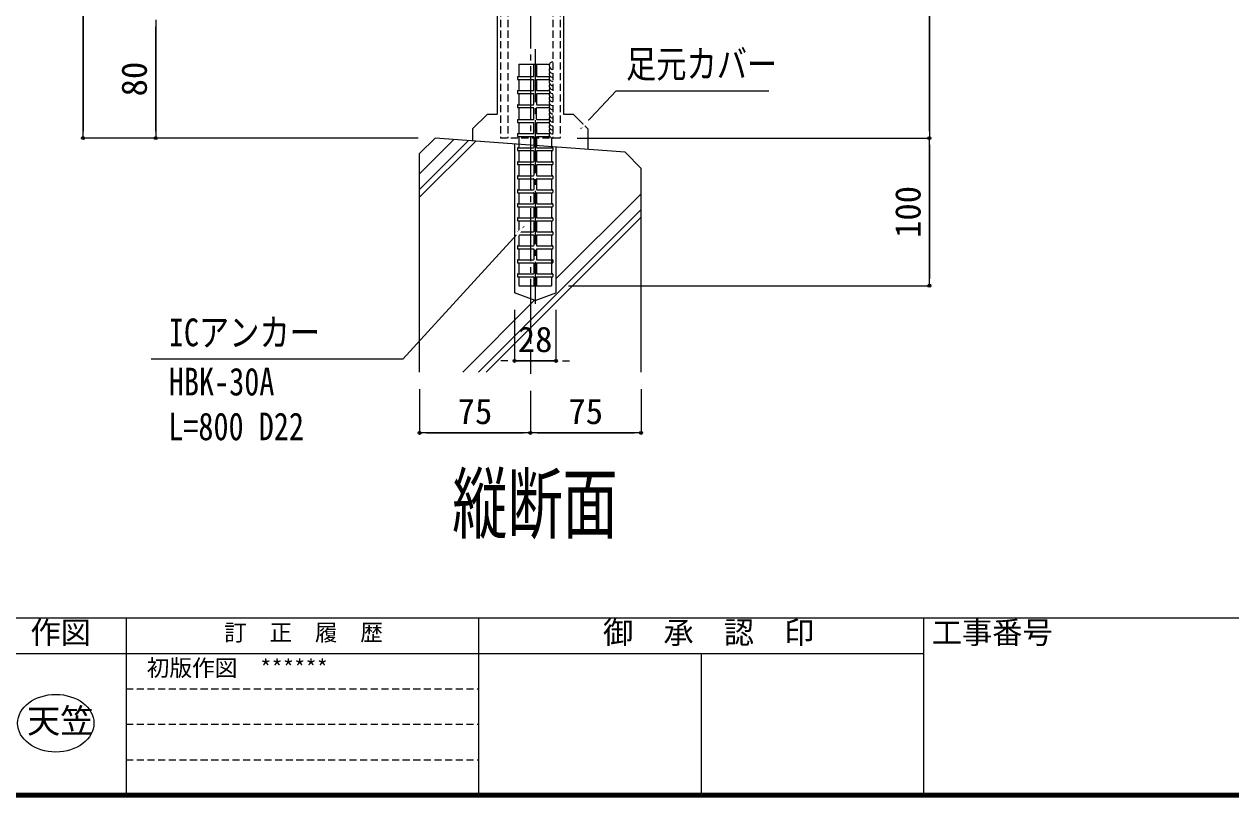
# Model space of a CAD drawing. Units: millimetres at full size. Extents: x -1603 to 1599, y -1129 to 1133.
# Drawn here: x -395 to 422, y -1129 to -606 of the extents above; entities that cross this region are included whole.
import ezdxf
from ezdxf.enums import TextEntityAlignment as Align

# ---------------------------------------------------------------- set-up
doc = ezdxf.new("R2010")
doc.units = ezdxf.units.MM
doc.header["$LTSCALE"] = 4
doc.header["$PDMODE"] = 32
doc.header["$PDSIZE"] = 2
doc.linetypes.add('CHAIN2', pattern=[12, 9, -1, 1, -1])
doc.linetypes.add('DASHED1', pattern=[1.8, 1.2, -0.6])
for name, color, linetype, lineweight in [('0-0_0', 7, 'Continuous', 18), ('0-1_1手摺寸法', 3, 'Continuous', 18), ('0-4_2躯体線', 4, 'Continuous', 9), ('0-5_3中心線', 2, 'CHAIN2', 18), ('1-0_WAKU', 7, 'Continuous', 18), ('1-1_アンカー', 4, 'Continuous', 9)]:
    doc.layers.add(name, color=color, linetype=linetype, lineweight=lineweight)
doc.layers.add('0-E_MOJI', color=6, linetype='Continuous')
doc.styles.add('ＭＳ ゴシック', font='')
doc.styles.get('ＭＳ ゴシック').set_extended_font_data('MS Gothic')

msp = doc.modelspace()

# ---------------------------------------------------------------- linework, layer by layer
at = {"layer": '0-0_0'}
for p, q in [((-74.796, 162.385), (-74.796, -666.689)), ((-29.796, 162.385), (-29.796, -666.689)), ((-91.423, -676.689), (-81.423, -666.689)), ((-81.423, -666.689), (-74.796, -666.689)), ((-29.796, -666.689), (-23.423, -666.689)), ((-13.423, -676.689), (-23.423, -666.689)), ((-91.423, -676.689), (-91.423, -684.786)), ((-13.423, -676.689), (-13.423, -690.607))]:
    msp.add_line(p, q, dxfattribs=at)
for points in [[(-18.423, -676.689), (5.745, -650.839), (109.174, -650.839)], [(-56.399, -742.713), (-138.59, -832.692), (-309.144, -832.692)]]:
    msp.add_lwpolyline(points, dxfattribs=at)
msp.add_ellipse((-373.675, -1079.298), major_axis=(25.847, 0), ratio=0.755094, dxfattribs=at)
at = {"layer": '0-1_1手摺寸法'}
for p, q in [((-355.23, -682.892), (-355.23, 417.108)), ((-355.23, 412.508), (-355.23, -678.292)), ((217.934, 117.108), (217.934, -682.892)), ((217.934, -678.292), (217.934, 112.508)), ((-306.006, -602.892), (-306.006, -682.892)), ((-306.006, -678.292), (-306.006, -607.492)), ((-306.006, -607.492), (-306.006, -612.092)), ((-128.289, -682.892), (-355.23, -682.892)), ((-128.289, -682.892), (-306.006, -682.892)), ((-20.546, -682.892), (217.934, -682.892)), ((-20.546, -682.892), (217.934, -682.892)), ((217.934, -782.892), (217.934, -682.892)), ((217.934, -687.492), (217.934, -778.292)), ((-26.546, -782.892), (217.934, -782.892)), ((-63.046, -799.297), (-63.046, -833.872)), ((-35.046, -799.297), (-35.046, -833.872)), ((-67.646, -833.872), (-72.246, -833.872)), ((-63.046, -833.872), (-35.046, -833.872)), ((-35.046, -833.872), (-63.046, -833.872)), ((-30.446, -833.872), (-25.846, -833.872)), ((-127.296, -852.93), (-127.296, -882.639)), ((-52.296, -854.122), (-52.296, -882.639)), ((-52.296, -854.122), (-52.296, -882.639)), ((22.704, -852.93), (22.704, -882.639)), ((-52.296, -882.639), (-127.296, -882.639)), ((-122.696, -882.639), (-56.896, -882.639)), ((22.704, -882.639), (-52.296, -882.639)), ((-47.696, -882.639), (18.104, -882.639))]:
    msp.add_line(p, q, dxfattribs=at)
for centre, start in [((-37.046, -633.791), 90), ((-37.046, -636.53), 147.231), ((-37.046, -639.27), 147.231), ((-37.046, -642.009), 147.231), ((-37.046, -644.748), 147.231), ((-37.046, -647.488), 147.231), ((-37.046, -650.228), 147.231), ((-37.046, -652.967), 147.231), ((-37.046, -655.706), 147.231), ((-37.046, -658.446), 147.231), ((-37.046, -661.186), 147.231), ((-37.046, -663.925), 147.231), ((-37.046, -666.664), 147.231), ((-37.046, -669.404), 147.231), ((-37.046, -672.143), 147.231), ((-37.046, -674.883), 147.231), ((-37.046, -677.622), 147.231), ((-37.046, -680.362), 147.231)]:
    msp.add_arc(centre, 2.531, start, 270, dxfattribs=at)
for p in [(-355.23, -682.892), (-306.006, -682.892), (217.934, -682.892), (217.934, -782.892), (-63.046, -833.872), (-35.046, -833.872), (-127.296, -882.639), (-52.296, -882.639), (22.704, -882.639)]:
    msp.add_point(p, dxfattribs=at)
at = {"layer": '0-4_2躯体線'}
for p, q in [((-60.046, -632.892), (-39.412, -632.892)), ((-60.046, -632.892), (-60.046, -641.26)), ((-50.046, -641.06), (-50.046, -632.892)), ((-48.046, -632.892), (-48.046, -641.06)), ((-61.046, -641.46), (-61.046, -643.06)), ((-60.846, -641.26), (-50.246, -641.26)), ((-60.846, -643.26), (-50.246, -643.26)), ((-60.046, -643.26), (-60.046, -650.76)), ((-50.046, -650.56), (-50.046, -643.46)), ((-48.046, -643.46), (-48.046, -650.56)), ((-47.846, -641.26), (-39.463, -641.26)), ((-47.846, -643.26), (-39.245, -643.26)), ((-61.046, -650.96), (-61.046, -652.56)), ((-60.846, -650.76), (-50.246, -650.76)), ((-60.846, -652.76), (-50.246, -652.76)), ((-60.046, -652.76), (-60.046, -660.26)), ((-50.046, -660.06), (-50.046, -652.96)), ((-48.046, -652.96), (-48.046, -660.06)), ((-47.846, -650.76), (-39.52, -650.76)), ((-47.846, -652.76), (-39.568, -652.76)), ((-61.046, -660.46), (-61.046, -662.06)), ((-60.846, -660.26), (-50.246, -660.26)), ((-47.846, -660.26), (-39.401, -660.26)), ((-60.846, -662.26), (-50.246, -662.26)), ((-60.046, -662.26), (-60.046, -670.392)), ((-50.046, -670.192), (-50.046, -662.46)), ((-48.046, -670.192), (-48.046, -662.46)), ((-47.846, -662.26), (-39.337, -662.26)), ((-61.046, -670.592), (-61.046, -672.192)), ((-60.846, -670.392), (-50.246, -670.392)), ((-60.846, -672.392), (-50.246, -672.392)), ((-60.046, -672.392), (-60.046, -679.892)), ((-50.046, -679.692), (-50.046, -672.592)), ((-48.046, -672.592), (-48.046, -679.692)), ((-47.846, -670.392), (-39.375, -670.392)), ((-47.846, -672.392), (-39.564, -672.392)), ((-116.789, -682.892), (-127.296, -693.399)), ((-127.296, -707.114), (-104.026, -683.845)), ((-127.296, -717.723), (-94.154, -684.582)), ((-127.296, -723.017), (-89.228, -684.95)), ((11.794, -692.489), (-116.789, -682.892)), ((-61.046, -680.092), (-61.046, -681.692)), ((-60.846, -679.892), (-50.246, -679.892)), ((-60.846, -681.892), (-50.246, -681.892)), ((-60.046, -681.892), (-60.046, -689.392)), ((-50.046, -682.092), (-50.046, -689.192)), ((-48.046, -682.092), (-48.046, -689.192)), ((-47.846, -679.892), (-39.532, -679.892)), ((-47.846, -681.892), (-39.061, -681.892)), ((-38.046, -682.892), (-38.046, -689.392)), ((-127.296, -841.43), (-127.296, -693.399)), ((-63.046, -686.904), (-63.046, -787.797)), ((-61.046, -689.592), (-61.046, -691.192)), ((-60.846, -689.392), (-50.246, -689.392)), ((-60.846, -691.392), (-50.246, -691.392)), ((-60.046, -691.392), (-60.046, -698.892)), ((-50.046, -691.592), (-50.046, -698.692)), ((-48.046, -691.592), (-48.046, -698.692)), ((-47.846, -689.392), (-37.246, -689.392)), ((-47.846, -691.392), (-37.246, -691.392)), ((-38.046, -691.392), (-38.046, -698.892)), ((-37.046, -689.592), (-37.046, -691.192)), ((-35.046, -688.993), (-35.046, -787.797)), ((22.704, -703.399), (11.794, -692.489)), ((-61.046, -699.092), (-61.046, -700.692)), ((-60.846, -698.892), (-50.246, -698.892)), ((-60.846, -700.892), (-50.246, -700.892)), ((-60.046, -700.892), (-60.046, -708.392)), ((-50.046, -701.092), (-50.046, -708.192)), ((-48.046, -701.092), (-48.046, -708.192)), ((-47.846, -698.892), (-37.246, -698.892)), ((-47.846, -700.892), (-37.246, -700.892)), ((-38.046, -700.892), (-38.046, -708.392)), ((-37.046, -699.092), (-37.046, -700.692)), ((-61.046, -708.592), (-61.046, -710.192)), ((-60.846, -708.392), (-50.246, -708.392)), ((-60.846, -710.392), (-50.246, -710.392)), ((-60.046, -710.392), (-60.046, -717.892)), ((-50.046, -710.592), (-50.046, -717.692)), ((-48.046, -710.592), (-48.046, -717.692)), ((-47.846, -708.392), (-37.246, -708.392)), ((-47.846, -710.392), (-37.246, -710.392)), ((-38.046, -710.392), (-38.046, -717.892)), ((-37.046, -708.592), (-37.046, -710.192)), ((22.704, -841.43), (22.704, -703.399)), ((-61.046, -718.092), (-61.046, -719.692)), ((-60.846, -717.892), (-50.246, -717.892)), ((-47.846, -717.892), (-37.246, -717.892)), ((-37.046, -718.092), (-37.046, -719.692)), ((-60.846, -719.892), (-50.246, -719.892)), ((-60.046, -719.892), (-60.046, -727.392)), ((-50.046, -720.092), (-50.046, -727.192)), ((-48.046, -720.092), (-48.046, -727.192)), ((-47.846, -719.892), (-37.246, -719.892)), ((-38.046, -719.892), (-38.046, -727.392)), ((-35.046, -778.35), (22.704, -720.6)), ((-87.517, -841.43), (22.704, -731.209)), ((-61.046, -727.592), (-61.046, -729.192)), ((-60.846, -727.392), (-50.246, -727.392)), ((-60.846, -729.392), (-50.246, -729.392)), ((-60.046, -729.392), (-60.046, -736.892)), ((-50.046, -729.592), (-50.046, -736.692)), ((-48.046, -729.592), (-48.046, -736.692)), ((-47.846, -727.392), (-37.246, -727.392)), ((-47.846, -729.392), (-37.246, -729.392)), ((-38.046, -729.392), (-38.046, -736.892)), ((-37.046, -727.592), (-37.046, -729.192)), ((-82.223, -841.43), (22.704, -736.503)), ((-61.046, -737.092), (-61.046, -738.692)), ((-60.846, -736.892), (-50.246, -736.892)), ((-60.846, -738.892), (-50.246, -738.892)), ((-60.046, -738.892), (-60.046, -746.392)), ((-50.046, -739.092), (-50.046, -746.192)), ((-48.046, -739.092), (-48.046, -746.192)), ((-47.846, -736.892), (-37.246, -736.892)), ((-47.846, -738.892), (-37.246, -738.892)), ((-38.046, -738.892), (-38.046, -746.392)), ((-37.046, -737.092), (-37.046, -738.692)), ((-61.046, -746.592), (-61.046, -748.192)), ((-60.846, -746.392), (-50.246, -746.392)), ((-60.846, -748.392), (-50.246, -748.392)), ((-60.046, -748.392), (-60.046, -755.892)), ((-50.046, -748.592), (-50.046, -755.692)), ((-48.046, -748.592), (-48.046, -755.692)), ((-47.846, -746.392), (-37.246, -746.392)), ((-47.846, -748.392), (-37.246, -748.392)), ((-38.046, -748.392), (-38.046, -755.892)), ((-37.046, -746.592), (-37.046, -748.192)), ((-61.046, -756.092), (-61.046, -757.692)), ((-60.846, -755.892), (-50.246, -755.892)), ((-60.846, -757.892), (-50.246, -757.892)), ((-60.046, -757.892), (-60.046, -765.392)), ((-50.046, -758.092), (-50.046, -765.192)), ((-48.046, -758.092), (-48.046, -765.192)), ((-47.846, -755.892), (-37.246, -755.892)), ((-47.846, -757.892), (-37.246, -757.892)), ((-38.046, -757.892), (-38.046, -774.892)), ((-37.046, -756.092), (-37.046, -757.692)), ((-61.046, -765.592), (-61.046, -767.192)), ((-60.846, -765.392), (-50.246, -765.392)), ((-60.846, -767.392), (-50.246, -767.392)), ((-60.046, -767.392), (-60.046, -774.892)), ((-50.046, -767.592), (-50.046, -774.692)), ((-48.046, -767.592), (-48.046, -774.692)), ((-47.846, -765.392), (-37.246, -765.392)), ((-47.846, -767.392), (-37.246, -767.392)), ((-37.046, -765.592), (-37.046, -767.192)), ((-61.046, -775.092), (-61.046, -776.692)), ((-60.846, -774.892), (-50.246, -774.892)), ((-47.846, -774.892), (-37.246, -774.892)), ((-37.046, -775.092), (-37.046, -776.692)), ((-60.846, -776.892), (-50.246, -776.892)), ((-60.046, -776.892), (-60.046, -782.892)), ((-60.046, -782.892), (-38.046, -782.892)), ((-50.046, -777.092), (-50.046, -782.892)), ((-48.046, -777.092), (-48.046, -782.892)), ((-47.846, -776.892), (-37.246, -776.892)), ((-38.046, -776.892), (-38.046, -782.892)), ((-49.046, -792.892), (-63.046, -787.797)), ((-49.046, -792.892), (-35.046, -787.797)), ((-98.125, -841.43), (-49.443, -792.748))]:
    msp.add_line(p, q, dxfattribs=at)
for centre, start, end in [((-60.846, -641.46), 90, 180), ((-60.846, -643.06), 180, 270), ((-50.246, -641.06), 270, 0), ((-50.246, -643.46), 0, 90), ((-47.846, -641.06), 180, 270), ((-47.846, -643.46), 90, 180), ((-60.846, -650.96), 90, 180), ((-60.846, -652.56), 180, 270), ((-50.246, -650.56), 270, 0), ((-50.246, -652.96), 0, 90), ((-47.846, -650.56), 180, 270), ((-47.846, -652.96), 90, 180), ((-60.846, -660.46), 90, 180), ((-50.246, -660.06), 270, 0), ((-47.846, -660.06), 180, 270), ((-60.846, -662.06), 180, 270), ((-50.246, -662.46), 0, 90), ((-47.846, -662.46), 90, 180), ((-60.846, -670.592), 90, 180), ((-60.846, -672.192), 180, 270), ((-50.246, -670.192), 270, 0), ((-50.246, -672.592), 0, 90), ((-47.846, -670.192), 180, 270), ((-47.846, -672.592), 90, 180), ((-60.846, -680.092), 90, 180), ((-60.846, -681.692), 180, 270), ((-50.246, -679.692), 270, 0), ((-50.246, -682.092), 0, 90), ((-47.846, -679.692), 180, 270), ((-47.846, -682.092), 90, 180), ((-60.846, -689.592), 90, 180), ((-60.846, -691.192), 180, 270), ((-50.246, -689.192), 270, 0), ((-50.246, -691.592), 0, 90), ((-47.846, -689.192), 180, 270), ((-47.846, -691.592), 90, 180), ((-37.246, -689.592), 0, 90), ((-37.246, -691.192), 270, 0), ((-60.846, -699.092), 90, 180), ((-60.846, -700.692), 180, 270), ((-50.246, -698.692), 270, 0), ((-50.246, -701.092), 0, 90), ((-47.846, -698.692), 180, 270), ((-47.846, -701.092), 90, 180), ((-37.246, -699.092), 0, 90), ((-37.246, -700.692), 270, 0), ((-60.846, -708.592), 90, 180), ((-60.846, -710.192), 180, 270), ((-50.246, -708.192), 270, 0), ((-50.246, -710.592), 0, 90), ((-47.846, -708.192), 180, 270), ((-47.846, -710.592), 90, 180), ((-37.246, -708.592), 0, 90), ((-37.246, -710.192), 270, 0), ((-60.846, -718.092), 90, 180), ((-50.246, -717.692), 270, 0), ((-47.846, -717.692), 180, 270), ((-37.246, -718.092), 0, 90), ((-60.846, -719.692), 180, 270), ((-50.246, -720.092), 0, 90), ((-50.246, -727.192), 270, 0), ((-47.846, -720.092), 90, 180), ((-47.846, -727.192), 180, 270), ((-37.246, -719.692), 270, 0), ((-60.846, -727.592), 90, 180), ((-60.846, -729.192), 180, 270), ((-50.246, -729.592), 0, 90), ((-47.846, -729.592), 90, 180), ((-37.246, -727.592), 0, 90), ((-37.246, -729.192), 270, 0), ((-60.846, -737.092), 90, 180), ((-60.846, -738.692), 180, 270), ((-50.246, -736.692), 270, 0), ((-50.246, -739.092), 0, 90), ((-47.846, -736.692), 180, 270), ((-47.846, -739.092), 90, 180), ((-37.246, -737.092), 0, 90), ((-37.246, -738.692), 270, 0), ((-60.846, -746.592), 90, 180), ((-60.846, -748.192), 180, 270), ((-50.246, -746.192), 270, 0), ((-50.246, -748.592), 0, 90), ((-47.846, -746.192), 180, 270), ((-47.846, -748.592), 90, 180), ((-37.246, -746.592), 0, 90), ((-37.246, -748.192), 270, 0), ((-60.846, -756.092), 90, 180), ((-60.846, -757.692), 180, 270), ((-50.246, -755.692), 270, 0), ((-50.246, -758.092), 0, 90), ((-47.846, -755.692), 180, 270), ((-47.846, -758.092), 90, 180), ((-37.246, -756.092), 0, 90), ((-37.246, -757.692), 270, 0), ((-60.846, -765.592), 90, 180), ((-60.846, -767.192), 180, 270), ((-50.246, -765.192), 270, 0), ((-50.246, -767.592), 0, 90), ((-47.846, -765.192), 180, 270), ((-47.846, -767.592), 90, 180), ((-37.246, -765.592), 0, 90), ((-37.246, -767.192), 270, 0), ((-60.846, -775.092), 90, 180), ((-50.246, -774.692), 270, 0), ((-47.846, -774.692), 180, 270), ((-37.246, -775.092), 0, 90), ((-60.846, -776.692), 180, 270), ((-50.246, -777.092), 0, 90), ((-47.846, -777.092), 90, 180), ((-37.246, -776.692), 270, 0)]:
    msp.add_arc(centre, 0.2, start, end, dxfattribs=at)
at = {"layer": '0-5_3中心線'}
for p, q in [((-52.296, 469.737), (-52.296, -842.622)), ((-49.046, -622.653), (-49.046, -795.292))]:
    msp.add_line(p, q, dxfattribs=at)
at = {"layer": '1-0_WAKU'}
for p, q in [((-1602, -1008), (1598, -1008)), ((-326, -1008), (-326, -1128)), ((-87.333, -1008), (-87.333, -1128)), ((214, -1008), (214, -1128)), ((-626, -1032), (-326, -1032)), ((-326, -1032), (-87.333, -1032)), ((-87.333, -1032), (214, -1032)), ((63.333, -1032), (63.333, -1128)), ((-1601.4, -1127.4), (1597.4, -1127.4)), ((-1600.8, -1126.8), (1596.8, -1126.8)), ((-1603.2, -1129.2), (1599.2, -1129.2)), ((-1602.6, -1128.6), (1598.6, -1128.6)), ((-1602, -1128), (1598, -1128))]:
    msp.add_line(p, q, dxfattribs=at)
at = {"layer": '1-0_WAKU', "linetype": 'DASHED1'}
for p, q in [((-326, -1056), (-87.333, -1056)), ((-326, -1080), (-87.333, -1080)), ((-326, -1104), (-87.333, -1104))]:
    msp.add_line(p, q, dxfattribs=at)
at = {"layer": '1-1_アンカー', "linetype": 'DASHED1'}
for p, q in [((-72.546, 117.108), (-72.546, -682.892)), ((-67.546, 117.108), (-67.546, -682.892)), ((-37.046, 117.108), (-37.046, -682.892)), ((-32.046, 117.108), (-32.046, -682.892)), ((-32.046, -682.892), (-72.546, -682.892))]:
    msp.add_line(p, q, dxfattribs=at)

# ---------------------------------------------------------------- texts
at = {"layer": '0-0_0', "style": 'ＭＳ ゴシック'}
for s, height, width, p in [('足元カバー', 18.77, 0.8, (12.468, -647.696)), ('ICアンカー ', 18.77, 0.8, (-297.126, -829.549)), ('HBK-30A', 18.77, 0.8, (-297.126, -862.882)), ('L=800 D22', 18.77, 0.8, (-297.553, -893.217)), ('縦断面', 39.1, 0.7, (-105.181, -961.842))]:
    msp.add_text(s, height=height, dxfattribs=dict(at, width=width)).set_placement(p, align=Align.BOTTOM_LEFT)
for s, height, p in [('初版作図\u3000******', 11.26, (-312.094, -1050.819)), ('天笠', 16.52, (-393.167, -1090.908))]:
    msp.add_text(s, height=height, dxfattribs=at).set_placement(p, align=Align.BOTTOM_LEFT)
at = {"layer": '0-1_1手摺寸法', "style": 'ＭＳ ゴシック'}
for s, p in [('80', (-306.825, -654.669)), ('100', (217.116, -750.557))]:
    msp.add_text(s, height=17.27, rotation=90, dxfattribs=at).set_placement(p, align=Align.BOTTOM_LEFT)
for s, p in [('28', (-60.822, -833.054)), ('75', (-101.572, -881.82)), ('75', (-26.572, -881.82))]:
    msp.add_text(s, height=17.27, dxfattribs=at).set_placement(p, align=Align.BOTTOM_LEFT)
at = {"layer": '0-E_MOJI', "style": 'ＭＳ ゴシック'}
for s, height, p in [('作図', 15.01, (-390.862, -1029.842)), ('訂\u3000正\u3000履\u3000歴', 11.26, (-259.675, -1026.819)), ('御  承  認  印', 15.01, (-3.106, -1029.842)), ('工事番号', 15.01, (219.508, -1029.842))]:
    msp.add_text(s, height=height, dxfattribs=at).set_placement(p, align=Align.BOTTOM_LEFT)

# ---------------------------------------------------------------- next in the draw order: wipeouts: each hides what was drawn before it
for points in [[(-14.057, -669.986), (-12.028, -671.883), (-18.423, -676.689), (-18.423, -676.689)], [(-60.686, -749.467), (-62.738, -747.593), (-56.399, -742.713), (-56.399, -742.713)]]:
    msp.add_wipeout(points)

doc.saveas('drawing.dxf')
